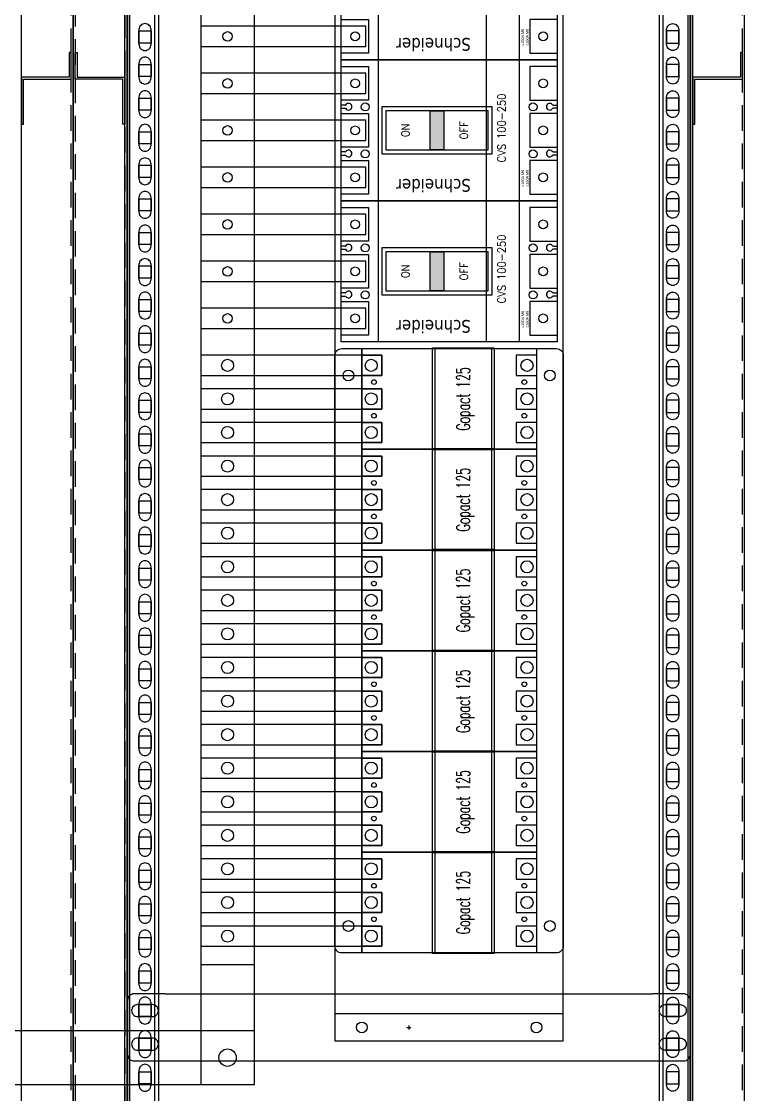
# Model space of a CAD drawing. Header units: millimetres. Extents: x 173893 to 258446, y -176540 to -123824.
# Drawn here: x 193011 to 193549, y -163314 to -162515 of the extents above; entities that cross this region are included whole.
import ezdxf
from ezdxf.enums import TextEntityAlignment as Align

# ---------------------------------------------------------------- set-up
doc = ezdxf.new("R2010")
doc.units = ezdxf.units.MM
doc.header["$LTSCALE"] = 3
doc.linetypes.add('HIDDEN', pattern=[9.525, 6.35, -3.175])
for name, color, linetype in [('@.HIDDEN', 8, 'HIDDEN'), ('@.VISIBLE', 7, 'Continuous'), ('Thiet bi', 7, 'Continuous')]:
    doc.layers.add(name, color=color, linetype=linetype)
doc.styles.add('Ann_w01', font='romans.shx', dxfattribs={"width": 0.6, "bigfont": 'chineset.shx'})
doc.styles.add('HW_Standard', font='complex.shx', dxfattribs={"width": 0.9})
doc.styles.get("Standard").update_dxf_attribs({"font": 'arial.ttf'})
doc.styles.add('STYLE1', font='', dxfattribs={"height": 20})
doc.styles.get('STYLE1').set_extended_font_data('.VnTeknicalH')

# ---------------------------------------------------------------- blocks, each defined once
blk = doc.blocks.new('Oval 20x9')
at = {"layer": '@.VISIBLE', "color": 2}
blk.add_lwpolyline([(-5.5, -4.5), (5.5, -4.5, 0.414214), (10, 0), (10, 0, 0.414214), (5.5, 4.5), (-5.5, 4.5, 0.414214), (-10, 0), (-10, 0, 0.414214)], format="xyb", close=True, dxfattribs=at)

msp = doc.modelspace()

# ---------------------------------------------------------------- hatches: boundary and pattern name
at = {"layer": 'Thiet bi'}
for points in [[(193315.44, -162581.78), (193325.44, -162581.78), (193325.44, -162610.78), (193315.44, -162610.78)], [(193315.44, -162686.78), (193325.44, -162686.78), (193325.44, -162715.78), (193315.44, -162715.78)]]:
    msp.add_hatch(color=8, dxfattribs=at).paths.add_polyline_path(points)

# ---------------------------------------------------------------- linework, layer by layer
at = {"color": 7}
for p, q in [((193276.93, -162543.78), (193276.93, -162438.78)), ((193357.41, -162543.78), (193357.41, -162438.78)), ((193381.96, -162543.78), (193381.96, -162438.78)), ((193276.93, -162648.78), (193276.93, -162543.78)), ((193357.41, -162648.78), (193357.41, -162543.78)), ((193381.96, -162648.78), (193381.96, -162543.78)), ((193276.93, -162753.78), (193276.93, -162648.78)), ((193357.41, -162753.78), (193357.41, -162648.78)), ((193381.96, -162753.78), (193381.96, -162648.78))]:
    msp.add_line(p, q, dxfattribs=at)
at = {"color": 1, "linetype": 'Continuous'}
msp.add_line((193144.48, -163217.48), (193184.48, -163217.48), dxfattribs=at)
for points in [[(192149.48, -163626.78), (193049.48, -163626.78), (193049.48, -161526.78), (192149.48, -161526.78)], [(193049.48, -163626.78), (193549.48, -163626.78), (193549.48, -161526.78), (193049.48, -161526.78)], [(193089.48, -163586.78), (193509.48, -163586.78), (193509.48, -161566.78), (193089.48, -161566.78)], [(193098.48, -162522.28), (193107.48, -162522.28), (193107.48, -162531.28), (193098.48, -162531.28)], [(193500.48, -162522.28), (193491.48, -162522.28), (193491.48, -162531.28), (193500.48, -162531.28)], [(193098.48, -162547.28), (193107.48, -162547.28), (193107.48, -162556.28), (193098.48, -162556.28)], [(193500.48, -162547.28), (193491.48, -162547.28), (193491.48, -162556.28), (193500.48, -162556.28)], [(193098.48, -162572.28), (193107.48, -162572.28), (193107.48, -162581.28), (193098.48, -162581.28)], [(193500.48, -162572.28), (193491.48, -162572.28), (193491.48, -162581.28), (193500.48, -162581.28)], [(193282.44, -162581.78), (193282.44, -162610.78), (193358.44, -162610.78), (193358.44, -162581.78)], [(193098.48, -162597.28), (193107.48, -162597.28), (193107.48, -162606.28), (193098.48, -162606.28)], [(193500.48, -162597.28), (193491.48, -162597.28), (193491.48, -162606.28), (193500.48, -162606.28)], [(193098.48, -162622.28), (193107.48, -162622.28), (193107.48, -162631.28), (193098.48, -162631.28)], [(193500.48, -162622.28), (193491.48, -162622.28), (193491.48, -162631.28), (193500.48, -162631.28)], [(193098.48, -162647.28), (193107.48, -162647.28), (193107.48, -162656.28), (193098.48, -162656.28)], [(193500.48, -162647.28), (193491.48, -162647.28), (193491.48, -162656.28), (193500.48, -162656.28)], [(193098.48, -162672.28), (193107.48, -162672.28), (193107.48, -162681.28), (193098.48, -162681.28)], [(193500.48, -162672.28), (193491.48, -162672.28), (193491.48, -162681.28), (193500.48, -162681.28)], [(193282.44, -162686.78), (193282.44, -162715.78), (193358.44, -162715.78), (193358.44, -162686.78)], [(193098.48, -162697.28), (193107.48, -162697.28), (193107.48, -162706.28), (193098.48, -162706.28)], [(193500.48, -162697.28), (193491.48, -162697.28), (193491.48, -162706.28), (193500.48, -162706.28)], [(193098.48, -162722.28), (193107.48, -162722.28), (193107.48, -162731.28), (193098.48, -162731.28)], [(193500.48, -162722.28), (193491.48, -162722.28), (193491.48, -162731.28), (193500.48, -162731.28)], [(193098.48, -162747.28), (193107.48, -162747.28), (193107.48, -162756.28), (193098.48, -162756.28)], [(193500.48, -162747.28), (193491.48, -162747.28), (193491.48, -162756.28), (193500.48, -162756.28)], [(193098.48, -162772.28), (193107.48, -162772.28), (193107.48, -162781.28), (193098.48, -162781.28)], [(193500.48, -162772.28), (193491.48, -162772.28), (193491.48, -162781.28), (193500.48, -162781.28)], [(193098.48, -162797.28), (193107.48, -162797.28), (193107.48, -162806.28), (193098.48, -162806.28)], [(193500.48, -162797.28), (193491.48, -162797.28), (193491.48, -162806.28), (193500.48, -162806.28)], [(193098.48, -162822.28), (193107.48, -162822.28), (193107.48, -162831.28), (193098.48, -162831.28)], [(193500.48, -162822.28), (193491.48, -162822.28), (193491.48, -162831.28), (193500.48, -162831.28)], [(193098.48, -162847.28), (193107.48, -162847.28), (193107.48, -162856.28), (193098.48, -162856.28)], [(193500.48, -162847.28), (193491.48, -162847.28), (193491.48, -162856.28), (193500.48, -162856.28)], [(193098.48, -162872.28), (193107.48, -162872.28), (193107.48, -162881.28), (193098.48, -162881.28)], [(193500.48, -162872.28), (193491.48, -162872.28), (193491.48, -162881.28), (193500.48, -162881.28)], [(193098.48, -162897.28), (193107.48, -162897.28), (193107.48, -162906.28), (193098.48, -162906.28)], [(193500.48, -162897.28), (193491.48, -162897.28), (193491.48, -162906.28), (193500.48, -162906.28)], [(193098.48, -162922.28), (193107.48, -162922.28), (193107.48, -162931.28), (193098.48, -162931.28)], [(193500.48, -162922.28), (193491.48, -162922.28), (193491.48, -162931.28), (193500.48, -162931.28)], [(193098.48, -162947.28), (193107.48, -162947.28), (193107.48, -162956.28), (193098.48, -162956.28)], [(193500.48, -162947.28), (193491.48, -162947.28), (193491.48, -162956.28), (193500.48, -162956.28)], [(193098.48, -162972.28), (193107.48, -162972.28), (193107.48, -162981.28), (193098.48, -162981.28)], [(193500.48, -162972.28), (193491.48, -162972.28), (193491.48, -162981.28), (193500.48, -162981.28)], [(193098.48, -162997.28), (193107.48, -162997.28), (193107.48, -163006.28), (193098.48, -163006.28)], [(193500.48, -162997.28), (193491.48, -162997.28), (193491.48, -163006.28), (193500.48, -163006.28)], [(193098.48, -163022.28), (193107.48, -163022.28), (193107.48, -163031.28), (193098.48, -163031.28)], [(193500.48, -163022.28), (193491.48, -163022.28), (193491.48, -163031.28), (193500.48, -163031.28)], [(193098.48, -163047.28), (193107.48, -163047.28), (193107.48, -163056.28), (193098.48, -163056.28)], [(193500.48, -163047.28), (193491.48, -163047.28), (193491.48, -163056.28), (193500.48, -163056.28)], [(193098.48, -163072.28), (193107.48, -163072.28), (193107.48, -163081.28), (193098.48, -163081.28)], [(193500.48, -163072.28), (193491.48, -163072.28), (193491.48, -163081.28), (193500.48, -163081.28)], [(193098.48, -163097.28), (193107.48, -163097.28), (193107.48, -163106.28), (193098.48, -163106.28)], [(193500.48, -163097.28), (193491.48, -163097.28), (193491.48, -163106.28), (193500.48, -163106.28)], [(193098.48, -163122.28), (193107.48, -163122.28), (193107.48, -163131.28), (193098.48, -163131.28)], [(193500.48, -163122.28), (193491.48, -163122.28), (193491.48, -163131.28), (193500.48, -163131.28)], [(193098.48, -163147.28), (193107.48, -163147.28), (193107.48, -163156.28), (193098.48, -163156.28)], [(193500.48, -163147.28), (193491.48, -163147.28), (193491.48, -163156.28), (193500.48, -163156.28)], [(193098.48, -163172.28), (193107.48, -163172.28), (193107.48, -163181.28), (193098.48, -163181.28)], [(193500.48, -163172.28), (193491.48, -163172.28), (193491.48, -163181.28), (193500.48, -163181.28)], [(193098.48, -163197.28), (193107.48, -163197.28), (193107.48, -163206.28), (193098.48, -163206.28)], [(193500.48, -163197.28), (193491.48, -163197.28), (193491.48, -163206.28), (193500.48, -163206.28)], [(193098.48, -163222.28), (193107.48, -163222.28), (193107.48, -163231.28), (193098.48, -163231.28)], [(193500.48, -163222.28), (193491.48, -163222.28), (193491.48, -163231.28), (193500.48, -163231.28)], [(193098.48, -163247.28), (193107.48, -163247.28), (193107.48, -163256.28), (193098.48, -163256.28)], [(193500.48, -163247.28), (193491.48, -163247.28), (193491.48, -163256.28), (193500.48, -163256.28)], [(193098.48, -163272.28), (193107.48, -163272.28), (193107.48, -163281.28), (193098.48, -163281.28)], [(193500.48, -163272.28), (193491.48, -163272.28), (193491.48, -163281.28), (193500.48, -163281.28)], [(193098.48, -163297.28), (193107.48, -163297.28), (193107.48, -163306.28), (193098.48, -163306.28)], [(193500.48, -163297.28), (193491.48, -163297.28), (193491.48, -163306.28), (193500.48, -163306.28)]]:
    msp.add_lwpolyline(points, close=True)
at = {"linetype": 'HIDDEN'}
for points in [[(192150.98, -163625.28), (193047.98, -163625.28), (193047.98, -161528.28), (192150.98, -161528.28)], [(193050.98, -163625.28), (193547.98, -163625.28), (193547.98, -161528.28), (193050.98, -161528.28)], [(192187.98, -163588.28), (193010.98, -163588.28), (193010.98, -161565.28), (192187.98, -161565.28)], [(193087.98, -163588.28), (193510.98, -163588.28), (193510.98, -161565.28), (193087.98, -161565.28)]]:
    msp.add_lwpolyline(points, close=True, dxfattribs=at)
at = {"color": 151}
for points in [[(193010.98, -161538.28), (192990.98, -161538.28, 0.414214), (192985.98, -161543.28), (192985.98, -163610.28, 0.414214), (192990.98, -163615.28), (193010.98, -163615.28)], [(193087.98, -161538.28), (193107.98, -161538.28, -0.414214), (193112.98, -161543.28), (193112.98, -163610.28, -0.414214), (193107.98, -163615.28), (193087.98, -163615.28)], [(193510.98, -161538.28), (193490.98, -161538.28, 0.414214), (193485.98, -161543.28), (193485.98, -163610.28, 0.414214), (193490.98, -163615.28), (193510.98, -163615.28)], [(193098.48, -162521.28), (193098.48, -162532.28, 0.414214), (193102.98, -162536.78), (193102.98, -162536.78, 0.414214), (193107.48, -162532.28), (193107.48, -162521.28, 0.414214), (193102.98, -162516.78), (193102.98, -162516.78, 0.414214)], [(193500.48, -162521.28), (193500.48, -162532.28, -0.414214), (193495.98, -162536.78), (193495.98, -162536.78, -0.414214), (193491.48, -162532.28), (193491.48, -162521.28, -0.414214), (193495.98, -162516.78), (193495.98, -162516.78, -0.414214)], [(193098.48, -162546.28), (193098.48, -162557.28, 0.414214), (193102.98, -162561.78), (193102.98, -162561.78, 0.414214), (193107.48, -162557.28), (193107.48, -162546.28, 0.414214), (193102.98, -162541.78), (193102.98, -162541.78, 0.414214)], [(193500.48, -162546.28), (193500.48, -162557.28, -0.414214), (193495.98, -162561.78), (193495.98, -162561.78, -0.414214), (193491.48, -162557.28), (193491.48, -162546.28, -0.414214), (193495.98, -162541.78), (193495.98, -162541.78, -0.414214)], [(193098.48, -162571.28), (193098.48, -162582.28, 0.414214), (193102.98, -162586.78), (193102.98, -162586.78, 0.414214), (193107.48, -162582.28), (193107.48, -162571.28, 0.414214), (193102.98, -162566.78), (193102.98, -162566.78, 0.414214)], [(193500.48, -162571.28), (193500.48, -162582.28, -0.414214), (193495.98, -162586.78), (193495.98, -162586.78, -0.414214), (193491.48, -162582.28), (193491.48, -162571.28, -0.414214), (193495.98, -162566.78), (193495.98, -162566.78, -0.414214)], [(193098.48, -162596.28), (193098.48, -162607.28, 0.414214), (193102.98, -162611.78), (193102.98, -162611.78, 0.414214), (193107.48, -162607.28), (193107.48, -162596.28, 0.414214), (193102.98, -162591.78), (193102.98, -162591.78, 0.414214)], [(193500.48, -162596.28), (193500.48, -162607.28, -0.414214), (193495.98, -162611.78), (193495.98, -162611.78, -0.414214), (193491.48, -162607.28), (193491.48, -162596.28, -0.414214), (193495.98, -162591.78), (193495.98, -162591.78, -0.414214)], [(193098.48, -162621.28), (193098.48, -162632.28, 0.414214), (193102.98, -162636.78), (193102.98, -162636.78, 0.414214), (193107.48, -162632.28), (193107.48, -162621.28, 0.414214), (193102.98, -162616.78), (193102.98, -162616.78, 0.414214)], [(193500.48, -162621.28), (193500.48, -162632.28, -0.414214), (193495.98, -162636.78), (193495.98, -162636.78, -0.414214), (193491.48, -162632.28), (193491.48, -162621.28, -0.414214), (193495.98, -162616.78), (193495.98, -162616.78, -0.414214)], [(193098.48, -162646.28), (193098.48, -162657.28, 0.414214), (193102.98, -162661.78), (193102.98, -162661.78, 0.414214), (193107.48, -162657.28), (193107.48, -162646.28, 0.414214), (193102.98, -162641.78), (193102.98, -162641.78, 0.414214)], [(193500.48, -162646.28), (193500.48, -162657.28, -0.414214), (193495.98, -162661.78), (193495.98, -162661.78, -0.414214), (193491.48, -162657.28), (193491.48, -162646.28, -0.414214), (193495.98, -162641.78), (193495.98, -162641.78, -0.414214)], [(193098.48, -162671.28), (193098.48, -162682.28, 0.414214), (193102.98, -162686.78), (193102.98, -162686.78, 0.414214), (193107.48, -162682.28), (193107.48, -162671.28, 0.414214), (193102.98, -162666.78), (193102.98, -162666.78, 0.414214)], [(193500.48, -162671.28), (193500.48, -162682.28, -0.414214), (193495.98, -162686.78), (193495.98, -162686.78, -0.414214), (193491.48, -162682.28), (193491.48, -162671.28, -0.414214), (193495.98, -162666.78), (193495.98, -162666.78, -0.414214)], [(193098.48, -162696.28), (193098.48, -162707.28, 0.414214), (193102.98, -162711.78), (193102.98, -162711.78, 0.414214), (193107.48, -162707.28), (193107.48, -162696.28, 0.414214), (193102.98, -162691.78), (193102.98, -162691.78, 0.414214)], [(193500.48, -162696.28), (193500.48, -162707.28, -0.414214), (193495.98, -162711.78), (193495.98, -162711.78, -0.414214), (193491.48, -162707.28), (193491.48, -162696.28, -0.414214), (193495.98, -162691.78), (193495.98, -162691.78, -0.414214)], [(193098.48, -162721.28), (193098.48, -162732.28, 0.414214), (193102.98, -162736.78), (193102.98, -162736.78, 0.414214), (193107.48, -162732.28), (193107.48, -162721.28, 0.414214), (193102.98, -162716.78), (193102.98, -162716.78, 0.414214)], [(193500.48, -162721.28), (193500.48, -162732.28, -0.414214), (193495.98, -162736.78), (193495.98, -162736.78, -0.414214), (193491.48, -162732.28), (193491.48, -162721.28, -0.414214), (193495.98, -162716.78), (193495.98, -162716.78, -0.414214)], [(193098.48, -162746.28), (193098.48, -162757.28, 0.414214), (193102.98, -162761.78), (193102.98, -162761.78, 0.414214), (193107.48, -162757.28), (193107.48, -162746.28, 0.414214), (193102.98, -162741.78), (193102.98, -162741.78, 0.414214)], [(193500.48, -162746.28), (193500.48, -162757.28, -0.414214), (193495.98, -162761.78), (193495.98, -162761.78, -0.414214), (193491.48, -162757.28), (193491.48, -162746.28, -0.414214), (193495.98, -162741.78), (193495.98, -162741.78, -0.414214)], [(193098.48, -162771.28), (193098.48, -162782.28, 0.414214), (193102.98, -162786.78), (193102.98, -162786.78, 0.414214), (193107.48, -162782.28), (193107.48, -162771.28, 0.414214), (193102.98, -162766.78), (193102.98, -162766.78, 0.414214)], [(193500.48, -162771.28), (193500.48, -162782.28, -0.414214), (193495.98, -162786.78), (193495.98, -162786.78, -0.414214), (193491.48, -162782.28), (193491.48, -162771.28, -0.414214), (193495.98, -162766.78), (193495.98, -162766.78, -0.414214)], [(193098.48, -162796.28), (193098.48, -162807.28, 0.414214), (193102.98, -162811.78), (193102.98, -162811.78, 0.414214), (193107.48, -162807.28), (193107.48, -162796.28, 0.414214), (193102.98, -162791.78), (193102.98, -162791.78, 0.414214)], [(193500.48, -162796.28), (193500.48, -162807.28, -0.414214), (193495.98, -162811.78), (193495.98, -162811.78, -0.414214), (193491.48, -162807.28), (193491.48, -162796.28, -0.414214), (193495.98, -162791.78), (193495.98, -162791.78, -0.414214)], [(193098.48, -162821.28), (193098.48, -162832.28, 0.414214), (193102.98, -162836.78), (193102.98, -162836.78, 0.414214), (193107.48, -162832.28), (193107.48, -162821.28, 0.414214), (193102.98, -162816.78), (193102.98, -162816.78, 0.414214)], [(193500.48, -162821.28), (193500.48, -162832.28, -0.414214), (193495.98, -162836.78), (193495.98, -162836.78, -0.414214), (193491.48, -162832.28), (193491.48, -162821.28, -0.414214), (193495.98, -162816.78), (193495.98, -162816.78, -0.414214)], [(193098.48, -162846.28), (193098.48, -162857.28, 0.414214), (193102.98, -162861.78), (193102.98, -162861.78, 0.414214), (193107.48, -162857.28), (193107.48, -162846.28, 0.414214), (193102.98, -162841.78), (193102.98, -162841.78, 0.414214)], [(193500.48, -162846.28), (193500.48, -162857.28, -0.414214), (193495.98, -162861.78), (193495.98, -162861.78, -0.414214), (193491.48, -162857.28), (193491.48, -162846.28, -0.414214), (193495.98, -162841.78), (193495.98, -162841.78, -0.414214)], [(193098.48, -162871.28), (193098.48, -162882.28, 0.414214), (193102.98, -162886.78), (193102.98, -162886.78, 0.414214), (193107.48, -162882.28), (193107.48, -162871.28, 0.414214), (193102.98, -162866.78), (193102.98, -162866.78, 0.414214)], [(193500.48, -162871.28), (193500.48, -162882.28, -0.414214), (193495.98, -162886.78), (193495.98, -162886.78, -0.414214), (193491.48, -162882.28), (193491.48, -162871.28, -0.414214), (193495.98, -162866.78), (193495.98, -162866.78, -0.414214)], [(193098.48, -162896.28), (193098.48, -162907.28, 0.414214), (193102.98, -162911.78), (193102.98, -162911.78, 0.414214), (193107.48, -162907.28), (193107.48, -162896.28, 0.414214), (193102.98, -162891.78), (193102.98, -162891.78, 0.414214)], [(193500.48, -162896.28), (193500.48, -162907.28, -0.414214), (193495.98, -162911.78), (193495.98, -162911.78, -0.414214), (193491.48, -162907.28), (193491.48, -162896.28, -0.414214), (193495.98, -162891.78), (193495.98, -162891.78, -0.414214)], [(193098.48, -162921.28), (193098.48, -162932.28, 0.414214), (193102.98, -162936.78), (193102.98, -162936.78, 0.414214), (193107.48, -162932.28), (193107.48, -162921.28, 0.414214), (193102.98, -162916.78), (193102.98, -162916.78, 0.414214)], [(193500.48, -162921.28), (193500.48, -162932.28, -0.414214), (193495.98, -162936.78), (193495.98, -162936.78, -0.414214), (193491.48, -162932.28), (193491.48, -162921.28, -0.414214), (193495.98, -162916.78), (193495.98, -162916.78, -0.414214)], [(193098.48, -162946.28), (193098.48, -162957.28, 0.414214), (193102.98, -162961.78), (193102.98, -162961.78, 0.414214), (193107.48, -162957.28), (193107.48, -162946.28, 0.414214), (193102.98, -162941.78), (193102.98, -162941.78, 0.414214)], [(193500.48, -162946.28), (193500.48, -162957.28, -0.414214), (193495.98, -162961.78), (193495.98, -162961.78, -0.414214), (193491.48, -162957.28), (193491.48, -162946.28, -0.414214), (193495.98, -162941.78), (193495.98, -162941.78, -0.414214)], [(193098.48, -162971.28), (193098.48, -162982.28, 0.414214), (193102.98, -162986.78), (193102.98, -162986.78, 0.414214), (193107.48, -162982.28), (193107.48, -162971.28, 0.414214), (193102.98, -162966.78), (193102.98, -162966.78, 0.414214)], [(193500.48, -162971.28), (193500.48, -162982.28, -0.414214), (193495.98, -162986.78), (193495.98, -162986.78, -0.414214), (193491.48, -162982.28), (193491.48, -162971.28, -0.414214), (193495.98, -162966.78), (193495.98, -162966.78, -0.414214)], [(193098.48, -162996.28), (193098.48, -163007.28, 0.414214), (193102.98, -163011.78), (193102.98, -163011.78, 0.414214), (193107.48, -163007.28), (193107.48, -162996.28, 0.414214), (193102.98, -162991.78), (193102.98, -162991.78, 0.414214)], [(193500.48, -162996.28), (193500.48, -163007.28, -0.414214), (193495.98, -163011.78), (193495.98, -163011.78, -0.414214), (193491.48, -163007.28), (193491.48, -162996.28, -0.414214), (193495.98, -162991.78), (193495.98, -162991.78, -0.414214)], [(193098.48, -163021.28), (193098.48, -163032.28, 0.414214), (193102.98, -163036.78), (193102.98, -163036.78, 0.414214), (193107.48, -163032.28), (193107.48, -163021.28, 0.414214), (193102.98, -163016.78), (193102.98, -163016.78, 0.414214)], [(193500.48, -163021.28), (193500.48, -163032.28, -0.414214), (193495.98, -163036.78), (193495.98, -163036.78, -0.414214), (193491.48, -163032.28), (193491.48, -163021.28, -0.414214), (193495.98, -163016.78), (193495.98, -163016.78, -0.414214)], [(193098.48, -163046.28), (193098.48, -163057.28, 0.414214), (193102.98, -163061.78), (193102.98, -163061.78, 0.414214), (193107.48, -163057.28), (193107.48, -163046.28, 0.414214), (193102.98, -163041.78), (193102.98, -163041.78, 0.414214)], [(193500.48, -163046.28), (193500.48, -163057.28, -0.414214), (193495.98, -163061.78), (193495.98, -163061.78, -0.414214), (193491.48, -163057.28), (193491.48, -163046.28, -0.414214), (193495.98, -163041.78), (193495.98, -163041.78, -0.414214)], [(193098.48, -163071.28), (193098.48, -163082.28, 0.414214), (193102.98, -163086.78), (193102.98, -163086.78, 0.414214), (193107.48, -163082.28), (193107.48, -163071.28, 0.414214), (193102.98, -163066.78), (193102.98, -163066.78, 0.414214)], [(193500.48, -163071.28), (193500.48, -163082.28, -0.414214), (193495.98, -163086.78), (193495.98, -163086.78, -0.414214), (193491.48, -163082.28), (193491.48, -163071.28, -0.414214), (193495.98, -163066.78), (193495.98, -163066.78, -0.414214)], [(193098.48, -163096.28), (193098.48, -163107.28, 0.414214), (193102.98, -163111.78), (193102.98, -163111.78, 0.414214), (193107.48, -163107.28), (193107.48, -163096.28, 0.414214), (193102.98, -163091.78), (193102.98, -163091.78, 0.414214)], [(193500.48, -163096.28), (193500.48, -163107.28, -0.414214), (193495.98, -163111.78), (193495.98, -163111.78, -0.414214), (193491.48, -163107.28), (193491.48, -163096.28, -0.414214), (193495.98, -163091.78), (193495.98, -163091.78, -0.414214)], [(193098.48, -163121.28), (193098.48, -163132.28, 0.414214), (193102.98, -163136.78), (193102.98, -163136.78, 0.414214), (193107.48, -163132.28), (193107.48, -163121.28, 0.414214), (193102.98, -163116.78), (193102.98, -163116.78, 0.414214)], [(193500.48, -163121.28), (193500.48, -163132.28, -0.414214), (193495.98, -163136.78), (193495.98, -163136.78, -0.414214), (193491.48, -163132.28), (193491.48, -163121.28, -0.414214), (193495.98, -163116.78), (193495.98, -163116.78, -0.414214)], [(193098.48, -163146.28), (193098.48, -163157.28, 0.414214), (193102.98, -163161.78), (193102.98, -163161.78, 0.414214), (193107.48, -163157.28), (193107.48, -163146.28, 0.414214), (193102.98, -163141.78), (193102.98, -163141.78, 0.414214)], [(193500.48, -163146.28), (193500.48, -163157.28, -0.414214), (193495.98, -163161.78), (193495.98, -163161.78, -0.414214), (193491.48, -163157.28), (193491.48, -163146.28, -0.414214), (193495.98, -163141.78), (193495.98, -163141.78, -0.414214)], [(193098.48, -163171.28), (193098.48, -163182.28, 0.414214), (193102.98, -163186.78), (193102.98, -163186.78, 0.414214), (193107.48, -163182.28), (193107.48, -163171.28, 0.414214), (193102.98, -163166.78), (193102.98, -163166.78, 0.414214)], [(193500.48, -163171.28), (193500.48, -163182.28, -0.414214), (193495.98, -163186.78), (193495.98, -163186.78, -0.414214), (193491.48, -163182.28), (193491.48, -163171.28, -0.414214), (193495.98, -163166.78), (193495.98, -163166.78, -0.414214)], [(193098.48, -163196.28), (193098.48, -163207.28, 0.414214), (193102.98, -163211.78), (193102.98, -163211.78, 0.414214), (193107.48, -163207.28), (193107.48, -163196.28, 0.414214), (193102.98, -163191.78), (193102.98, -163191.78, 0.414214)], [(193500.48, -163196.28), (193500.48, -163207.28, -0.414214), (193495.98, -163211.78), (193495.98, -163211.78, -0.414214), (193491.48, -163207.28), (193491.48, -163196.28, -0.414214), (193495.98, -163191.78), (193495.98, -163191.78, -0.414214)], [(193098.48, -163221.28), (193098.48, -163232.28, 0.414214), (193102.98, -163236.78), (193102.98, -163236.78, 0.414214), (193107.48, -163232.28), (193107.48, -163221.28, 0.414214), (193102.98, -163216.78), (193102.98, -163216.78, 0.414214)], [(193500.48, -163221.28), (193500.48, -163232.28, -0.414214), (193495.98, -163236.78), (193495.98, -163236.78, -0.414214), (193491.48, -163232.28), (193491.48, -163221.28, -0.414214), (193495.98, -163216.78), (193495.98, -163216.78, -0.414214)], [(193098.48, -163246.28), (193098.48, -163257.28, 0.414214), (193102.98, -163261.78), (193102.98, -163261.78, 0.414214), (193107.48, -163257.28), (193107.48, -163246.28, 0.414214), (193102.98, -163241.78), (193102.98, -163241.78, 0.414214)], [(193500.48, -163246.28), (193500.48, -163257.28, -0.414214), (193495.98, -163261.78), (193495.98, -163261.78, -0.414214), (193491.48, -163257.28), (193491.48, -163246.28, -0.414214), (193495.98, -163241.78), (193495.98, -163241.78, -0.414214)], [(193098.48, -163271.28), (193098.48, -163282.28, 0.414214), (193102.98, -163286.78), (193102.98, -163286.78, 0.414214), (193107.48, -163282.28), (193107.48, -163271.28, 0.414214), (193102.98, -163266.78), (193102.98, -163266.78, 0.414214)], [(193500.48, -163271.28), (193500.48, -163282.28, -0.414214), (193495.98, -163286.78), (193495.98, -163286.78, -0.414214), (193491.48, -163282.28), (193491.48, -163271.28, -0.414214), (193495.98, -163266.78), (193495.98, -163266.78, -0.414214)], [(193098.48, -163296.28), (193098.48, -163307.28, 0.414214), (193102.98, -163311.78), (193102.98, -163311.78, 0.414214), (193107.48, -163307.28), (193107.48, -163296.28, 0.414214), (193102.98, -163291.78), (193102.98, -163291.78, 0.414214)], [(193500.48, -163296.28), (193500.48, -163307.28, -0.414214), (193495.98, -163311.78), (193495.98, -163311.78, -0.414214), (193491.48, -163307.28), (193491.48, -163296.28, -0.414214), (193495.98, -163291.78), (193495.98, -163291.78, -0.414214)]]:
    msp.add_lwpolyline(points, format="xyb", close=True, dxfattribs=at)
at = {"color": 6}
for points in [[(193089.98, -163586.28), (193508.98, -163586.28), (193508.98, -161567.28), (193089.98, -161567.28)], [(193091.48, -163584.78), (193507.48, -163584.78), (193507.48, -161568.78), (193091.48, -161568.78)], [(193109.98, -163566.28), (193488.98, -163566.28), (193488.98, -161587.28), (193109.98, -161587.28)]]:
    msp.add_lwpolyline(points, close=True, dxfattribs=at)
at = {"color": 1, "linetype": 'Continuous'}
for points in [[(193144.48, -163306.78), (193184.48, -163306.78), (193184.48, -161744.28), (193144.48, -161744.28)], [(193144.48, -162568.78), (193267.48, -162568.78), (193267.48, -162553.78), (193144.48, -162553.78)], [(193144.48, -162673.78), (193267.48, -162673.78), (193267.48, -162658.78), (193144.48, -162658.78)], [(193144.48, -162778.78), (193279.48, -162778.78), (193279.48, -162763.78), (193144.48, -162763.78)], [(193144.48, -162853.78), (193279.48, -162853.78), (193279.48, -162838.78), (193144.48, -162838.78)], [(193144.48, -162928.78), (193279.48, -162928.78), (193279.48, -162913.78), (193144.48, -162913.78)], [(193144.48, -163003.78), (193279.48, -163003.78), (193279.48, -162988.78), (193144.48, -162988.78)], [(193144.48, -163078.78), (193279.48, -163078.78), (193279.48, -163063.78), (193144.48, -163063.78)], [(193144.48, -163153.78), (193279.48, -163153.78), (193279.48, -163138.78), (193144.48, -163138.78)]]:
    msp.add_lwpolyline(points, close=True, dxfattribs=at)
at = {"color": 4, "linetype": 'Continuous'}
for points in [[(193144.48, -162533.78), (193267.48, -162533.78), (193267.48, -162518.78), (193144.48, -162518.78)], [(193144.48, -162638.78), (193267.48, -162638.78), (193267.48, -162623.78), (193144.48, -162623.78)], [(193144.48, -162743.78), (193267.48, -162743.78), (193267.48, -162728.78), (193144.48, -162728.78)], [(193144.48, -162828.78), (193279.48, -162828.78), (193279.48, -162813.78), (193144.48, -162813.78)], [(193144.48, -162903.78), (193279.48, -162903.78), (193279.48, -162888.78), (193144.48, -162888.78)], [(193144.48, -162978.78), (193279.48, -162978.78), (193279.48, -162963.78), (193144.48, -162963.78)], [(193144.48, -163053.78), (193279.48, -163053.78), (193279.48, -163038.78), (193144.48, -163038.78)], [(193144.48, -163128.78), (193279.48, -163128.78), (193279.48, -163113.78), (193144.48, -163113.78)], [(193144.48, -163203.78), (193279.48, -163203.78), (193279.48, -163188.78), (193144.48, -163188.78)]]:
    msp.add_lwpolyline(points, close=True, dxfattribs=at)
at = {"color": 1}
for points in [[(193046.48, -162556.78), (193010.98, -162556.78), (193010.98, -162591.78), (193012.48, -162591.78), (193012.48, -162558.28), (193047.98, -162558.28), (193047.98, -162538.28), (193046.48, -162538.28)], [(193052.48, -162556.78), (193087.98, -162556.78), (193087.98, -162591.78), (193086.48, -162591.78), (193086.48, -162558.28), (193050.98, -162558.28), (193050.98, -162538.28), (193052.48, -162538.28)], [(193546.48, -162556.78), (193510.98, -162556.78), (193510.98, -162591.78), (193512.48, -162591.78), (193512.48, -162558.28), (193547.98, -162558.28), (193547.98, -162538.28), (193546.48, -162538.28)], [(192509.48, -163306.78), (193049.48, -163306.78), (193049.48, -163266.78), (192509.48, -163266.78)], [(193049.48, -163306.78), (193184.48, -163306.78), (193184.48, -163266.78), (193049.48, -163266.78)]]:
    msp.add_lwpolyline(points, close=True, dxfattribs=at)
at = {"color": 5}
for points in [[(193279.44, -162578.78), (193279.44, -162613.78), (193361.44, -162613.78), (193361.44, -162578.78)], [(193279.44, -162683.78), (193279.44, -162718.78), (193361.44, -162718.78), (193361.44, -162683.78)]]:
    msp.add_lwpolyline(points, close=True, dxfattribs=at)
at = {"color": 2, "linetype": 'Continuous'}
for points in [[(193144.48, -162603.78), (193267.48, -162603.78), (193267.48, -162588.78), (193144.48, -162588.78)], [(193144.48, -162708.78), (193267.48, -162708.78), (193267.48, -162693.78), (193144.48, -162693.78)], [(193144.48, -162803.78), (193279.48, -162803.78), (193279.48, -162788.78), (193144.48, -162788.78)], [(193144.48, -162878.78), (193279.48, -162878.78), (193279.48, -162863.78), (193144.48, -162863.78)], [(193144.48, -162953.78), (193279.48, -162953.78), (193279.48, -162938.78), (193144.48, -162938.78)], [(193144.48, -163028.78), (193279.48, -163028.78), (193279.48, -163013.78), (193144.48, -163013.78)], [(193144.48, -163103.78), (193279.48, -163103.78), (193279.48, -163088.78), (193144.48, -163088.78)], [(193144.48, -163178.78), (193279.48, -163178.78), (193279.48, -163163.78), (193144.48, -163163.78)]]:
    msp.add_lwpolyline(points, close=True, dxfattribs=at)
at = {"color": 4, "linetype": 'Continuous'}
for centre, radius in [((193164.48, -162526.28), 3.5), ((193164.48, -162631.28), 3.5), ((193164.48, -162736.28), 3.5), ((193164.48, -162821.28), 4.5), ((193164.48, -162896.28), 4.5), ((193164.48, -162971.28), 4.5), ((193164.48, -163046.28), 4.5), ((193164.48, -163121.28), 4.5), ((193164.48, -163196.28), 4.5)]:
    msp.add_circle(centre, radius, dxfattribs=at)
at = {"color": 1, "linetype": 'Continuous'}
for centre, radius in [((193164.48, -162561.28), 3.5), ((193164.48, -162666.28), 3.5), ((193164.48, -162771.28), 4.5), ((193164.48, -162846.28), 4.5), ((193164.48, -162921.28), 4.5), ((193164.48, -162996.28), 4.5), ((193164.48, -163071.28), 4.5), ((193164.48, -163146.28), 4.5)]:
    msp.add_circle(centre, radius, dxfattribs=at)
at = {"color": 2, "linetype": 'Continuous'}
for centre, radius in [((193164.48, -162596.28), 3.5), ((193164.48, -162701.28), 3.5), ((193164.48, -162796.28), 4.5), ((193164.48, -162871.28), 4.5), ((193164.48, -162946.28), 4.5), ((193164.48, -163021.28), 4.5), ((193164.48, -163096.28), 4.5), ((193164.48, -163171.28), 4.5)]:
    msp.add_circle(centre, radius, dxfattribs=at)
at = {"color": 1}
msp.add_circle((193164.48, -163286.78), 6.5, dxfattribs=at)
at = {"layer": '@.HIDDEN', "linetype": 'HIDDEN'}
for p, q in [((193297.98, -163264.28), (193300.98, -163264.28)), ((193299.48, -163262.78), (193299.48, -163265.78))]:
    msp.add_line(p, q, dxfattribs=at)
at = {"layer": '@.VISIBLE'}
for p, q in [((193264.48, -162758.78), (193264.48, -163208.78)), ((193264.48, -162763.78), (193279.48, -162763.78)), ((193279.48, -162763.78), (193279.48, -162778.78)), ((193318.98, -162833.78), (193318.98, -162758.78)), ((193360.98, -162758.78), (193360.98, -162833.78)), ((193379.48, -162763.78), (193379.48, -162778.78)), ((193394.48, -162763.78), (193379.48, -162763.78)), ((193394.48, -162758.78), (193394.48, -163208.78)), ((193279.48, -162778.78), (193264.48, -162778.78)), ((193379.48, -162778.78), (193394.48, -162778.78)), ((193264.48, -162788.78), (193279.48, -162788.78)), ((193279.48, -162788.78), (193279.48, -162803.78)), ((193379.48, -162788.78), (193379.48, -162803.78)), ((193394.48, -162788.78), (193379.48, -162788.78)), ((193279.48, -162803.78), (193264.48, -162803.78)), ((193379.48, -162803.78), (193394.48, -162803.78)), ((193264.48, -162813.78), (193279.48, -162813.78)), ((193279.48, -162813.78), (193279.48, -162828.78)), ((193379.48, -162813.78), (193379.48, -162828.78)), ((193394.48, -162813.78), (193379.48, -162813.78)), ((193279.48, -162828.78), (193264.48, -162828.78)), ((193379.48, -162828.78), (193394.48, -162828.78)), ((193318.98, -162908.78), (193318.98, -162833.78)), ((193360.98, -162833.78), (193360.98, -162908.78)), ((193264.48, -162838.78), (193279.48, -162838.78)), ((193279.48, -162838.78), (193279.48, -162853.78)), ((193379.48, -162838.78), (193379.48, -162853.78)), ((193394.48, -162838.78), (193379.48, -162838.78)), ((193279.48, -162853.78), (193264.48, -162853.78)), ((193379.48, -162853.78), (193394.48, -162853.78)), ((193264.48, -162863.78), (193279.48, -162863.78)), ((193279.48, -162863.78), (193279.48, -162878.78)), ((193379.48, -162863.78), (193379.48, -162878.78)), ((193394.48, -162863.78), (193379.48, -162863.78)), ((193279.48, -162878.78), (193264.48, -162878.78)), ((193379.48, -162878.78), (193394.48, -162878.78)), ((193264.48, -162888.78), (193279.48, -162888.78)), ((193279.48, -162888.78), (193279.48, -162903.78)), ((193379.48, -162888.78), (193379.48, -162903.78)), ((193394.48, -162888.78), (193379.48, -162888.78)), ((193279.48, -162903.78), (193264.48, -162903.78)), ((193318.98, -162983.78), (193318.98, -162908.78)), ((193360.98, -162908.78), (193360.98, -162983.78)), ((193379.48, -162903.78), (193394.48, -162903.78)), ((193264.48, -162913.78), (193279.48, -162913.78)), ((193279.48, -162913.78), (193279.48, -162928.78)), ((193379.48, -162913.78), (193379.48, -162928.78)), ((193394.48, -162913.78), (193379.48, -162913.78)), ((193279.48, -162928.78), (193264.48, -162928.78)), ((193379.48, -162928.78), (193394.48, -162928.78)), ((193264.48, -162938.78), (193279.48, -162938.78)), ((193279.48, -162938.78), (193279.48, -162953.78)), ((193379.48, -162938.78), (193379.48, -162953.78)), ((193394.48, -162938.78), (193379.48, -162938.78)), ((193279.48, -162953.78), (193264.48, -162953.78)), ((193379.48, -162953.78), (193394.48, -162953.78)), ((193264.48, -162963.78), (193279.48, -162963.78)), ((193279.48, -162963.78), (193279.48, -162978.78)), ((193379.48, -162963.78), (193379.48, -162978.78)), ((193394.48, -162963.78), (193379.48, -162963.78)), ((193279.48, -162978.78), (193264.48, -162978.78)), ((193379.48, -162978.78), (193394.48, -162978.78)), ((193264.48, -162988.78), (193279.48, -162988.78)), ((193279.48, -162988.78), (193279.48, -163003.78)), ((193318.98, -163058.78), (193318.98, -162983.78)), ((193360.98, -162983.78), (193360.98, -163058.78)), ((193379.48, -162988.78), (193379.48, -163003.78)), ((193394.48, -162988.78), (193379.48, -162988.78)), ((193279.48, -163003.78), (193264.48, -163003.78)), ((193379.48, -163003.78), (193394.48, -163003.78)), ((193264.48, -163013.78), (193279.48, -163013.78)), ((193279.48, -163013.78), (193279.48, -163028.78)), ((193379.48, -163013.78), (193379.48, -163028.78)), ((193394.48, -163013.78), (193379.48, -163013.78)), ((193279.48, -163028.78), (193264.48, -163028.78)), ((193379.48, -163028.78), (193394.48, -163028.78)), ((193264.48, -163038.78), (193279.48, -163038.78)), ((193279.48, -163038.78), (193279.48, -163053.78)), ((193379.48, -163038.78), (193379.48, -163053.78)), ((193394.48, -163038.78), (193379.48, -163038.78)), ((193279.48, -163053.78), (193264.48, -163053.78)), ((193379.48, -163053.78), (193394.48, -163053.78)), ((193318.98, -163133.78), (193318.98, -163058.78)), ((193360.98, -163058.78), (193360.98, -163133.78)), ((193264.48, -163063.78), (193279.48, -163063.78)), ((193279.48, -163063.78), (193279.48, -163078.78)), ((193379.48, -163063.78), (193379.48, -163078.78)), ((193394.48, -163063.78), (193379.48, -163063.78)), ((193279.48, -163078.78), (193264.48, -163078.78)), ((193379.48, -163078.78), (193394.48, -163078.78)), ((193264.48, -163088.78), (193279.48, -163088.78)), ((193279.48, -163088.78), (193279.48, -163103.78)), ((193379.48, -163088.78), (193379.48, -163103.78)), ((193394.48, -163088.78), (193379.48, -163088.78)), ((193279.48, -163103.78), (193264.48, -163103.78)), ((193379.48, -163103.78), (193394.48, -163103.78)), ((193264.48, -163113.78), (193279.48, -163113.78)), ((193279.48, -163113.78), (193279.48, -163128.78)), ((193379.48, -163113.78), (193379.48, -163128.78)), ((193394.48, -163113.78), (193379.48, -163113.78)), ((193279.48, -163128.78), (193264.48, -163128.78)), ((193318.98, -163208.78), (193318.98, -163133.78)), ((193360.98, -163133.78), (193360.98, -163208.78)), ((193379.48, -163128.78), (193394.48, -163128.78)), ((193264.48, -163138.78), (193279.48, -163138.78)), ((193279.48, -163138.78), (193279.48, -163153.78)), ((193379.48, -163138.78), (193379.48, -163153.78)), ((193394.48, -163138.78), (193379.48, -163138.78)), ((193279.48, -163153.78), (193264.48, -163153.78)), ((193379.48, -163153.78), (193394.48, -163153.78)), ((193264.48, -163163.78), (193279.48, -163163.78)), ((193279.48, -163163.78), (193279.48, -163178.78)), ((193379.48, -163163.78), (193379.48, -163178.78)), ((193394.48, -163163.78), (193379.48, -163163.78)), ((193279.48, -163178.78), (193264.48, -163178.78)), ((193379.48, -163178.78), (193394.48, -163178.78)), ((193264.48, -163188.78), (193279.48, -163188.78)), ((193279.48, -163188.78), (193279.48, -163203.78)), ((193379.48, -163188.78), (193379.48, -163203.78)), ((193394.48, -163188.78), (193379.48, -163188.78)), ((193279.48, -163203.78), (193264.48, -163203.78)), ((193379.48, -163203.78), (193394.48, -163203.78)), ((193117.98, -163239.28), (193480.98, -163239.28)), ((193414.48, -163254.28), (193244.48, -163254.28)), ((193117.98, -163289.28), (193480.98, -163289.28))]:
    msp.add_line(p, q, dxfattribs=at)
for points in [[(193414.48, -161754.28), (193244.48, -161754.28), (193244.48, -163274.28), (193414.48, -163274.28)], [(193394.48, -162758.78), (193394.48, -162833.78), (193264.48, -162833.78), (193264.48, -162758.78)], [(193394.48, -162833.78), (193394.48, -162908.78), (193264.48, -162908.78), (193264.48, -162833.78)], [(193394.48, -162908.78), (193394.48, -162983.78), (193264.48, -162983.78), (193264.48, -162908.78)], [(193394.48, -162983.78), (193394.48, -163058.78), (193264.48, -163058.78), (193264.48, -162983.78)], [(193394.48, -163058.78), (193394.48, -163133.78), (193264.48, -163133.78), (193264.48, -163058.78)], [(193394.48, -163133.78), (193394.48, -163208.78), (193264.48, -163208.78), (193264.48, -163133.78)]]:
    msp.add_lwpolyline(points, close=True, dxfattribs=at)
at = {"layer": '@.VISIBLE', "color": 1}
for points in [[(193362.98, -162758.28), (193362.98, -162834.28), (193316.98, -162834.28), (193316.98, -162758.28)], [(193362.98, -162833.28), (193362.98, -162909.28), (193316.98, -162909.28), (193316.98, -162833.28)], [(193362.98, -162908.28), (193362.98, -162984.28), (193316.98, -162984.28), (193316.98, -162908.28)], [(193362.98, -162983.28), (193362.98, -163059.28), (193316.98, -163059.28), (193316.98, -162983.28)], [(193362.98, -163058.28), (193362.98, -163134.28), (193316.98, -163134.28), (193316.98, -163058.28)], [(193362.98, -163133.28), (193362.98, -163209.28), (193316.98, -163209.28), (193316.98, -163133.28)]]:
    msp.add_lwpolyline(points, close=True, dxfattribs=at)
at = {"layer": '@.VISIBLE'}
msp.add_lwpolyline([(193414.48, -162763.78), (193414.48, -163203.78, -0.414214), (193409.48, -163208.78), (193249.48, -163208.78, -0.414214), (193244.48, -163203.78), (193244.48, -162763.78, -0.414214), (193249.48, -162758.78), (193409.48, -162758.78, -0.414214)], format="xyb", close=True, dxfattribs=at)
for points in [[(193117.98, -163239.28), (193094.98, -163239.28, 0.414214), (193089.98, -163244.28), (193089.98, -163284.28, 0.414214), (193094.98, -163289.28), (193117.98, -163289.28)], [(193480.98, -163289.28), (193503.98, -163289.28, 0.414214), (193508.98, -163284.28), (193508.98, -163244.28, 0.414214), (193503.98, -163239.28), (193480.98, -163239.28)]]:
    msp.add_lwpolyline(points, format="xyb", dxfattribs=at)
for centre, radius in [((193271.48, -162771.28), 4.5), ((193387.48, -162771.28), 4.5), ((193273.48, -162783.78), 1.75), ((193385.48, -162783.78), 1.75), ((193271.48, -162796.28), 4.5), ((193387.48, -162796.28), 4.5), ((193273.48, -162808.78), 1.75), ((193385.48, -162808.78), 1.75), ((193271.48, -162821.28), 4.5), ((193387.48, -162821.28), 4.5), ((193271.48, -162846.28), 4.5), ((193387.48, -162846.28), 4.5), ((193273.48, -162858.78), 1.75), ((193385.48, -162858.78), 1.75), ((193271.48, -162871.28), 4.5), ((193387.48, -162871.28), 4.5), ((193273.48, -162883.78), 1.75), ((193385.48, -162883.78), 1.75), ((193271.48, -162896.28), 4.5), ((193387.48, -162896.28), 4.5), ((193271.48, -162921.28), 4.5), ((193387.48, -162921.28), 4.5), ((193273.48, -162933.78), 1.75), ((193385.48, -162933.78), 1.75), ((193271.48, -162946.28), 4.5), ((193387.48, -162946.28), 4.5), ((193273.48, -162958.78), 1.75), ((193385.48, -162958.78), 1.75), ((193271.48, -162971.28), 4.5), ((193387.48, -162971.28), 4.5), ((193271.48, -162996.28), 4.5), ((193387.48, -162996.28), 4.5), ((193273.48, -163008.78), 1.75), ((193385.48, -163008.78), 1.75), ((193271.48, -163021.28), 4.5), ((193387.48, -163021.28), 4.5), ((193273.48, -163033.78), 1.75), ((193385.48, -163033.78), 1.75), ((193271.48, -163046.28), 4.5), ((193387.48, -163046.28), 4.5), ((193271.48, -163071.28), 4.5), ((193387.48, -163071.28), 4.5), ((193273.48, -163083.78), 1.75), ((193385.48, -163083.78), 1.75), ((193271.48, -163096.28), 4.5), ((193387.48, -163096.28), 4.5), ((193273.48, -163108.78), 1.75), ((193385.48, -163108.78), 1.75), ((193271.48, -163121.28), 4.5), ((193387.48, -163121.28), 4.5), ((193271.48, -163146.28), 4.5), ((193387.48, -163146.28), 4.5), ((193273.48, -163158.78), 1.75), ((193385.48, -163158.78), 1.75), ((193271.48, -163171.28), 4.5), ((193387.48, -163171.28), 4.5), ((193273.48, -163183.78), 1.75), ((193385.48, -163183.78), 1.75), ((193271.48, -163196.28), 4.5), ((193387.48, -163196.28), 4.5)]:
    msp.add_circle(centre, radius, dxfattribs=at)
at = {"layer": '@.VISIBLE', "color": 2}
for centre in [(193254.48, -162778.78), (193404.48, -162778.78), (193254.48, -163188.78), (193404.48, -163188.78), (193264.48, -163264.28), (193394.48, -163264.28)]:
    msp.add_circle(centre, 4, dxfattribs=at)
at = {"layer": 'Thiet bi', "color": 0, "linetype": 'Continuous', "lineweight": -3}
for p, q in [((193252.08, -162577.49), (193248.98, -162577.49)), ((193248.98, -162579.81), (193252.08, -162579.81)), ((193252.08, -162577.49), (193252.37, -162577.49)), ((193252.08, -162579.81), (193252.37, -162579.81)), ((193406.88, -162577.49), (193406.59, -162577.49)), ((193406.88, -162579.81), (193406.59, -162579.81)), ((193406.88, -162577.49), (193409.98, -162577.49)), ((193409.98, -162579.81), (193406.88, -162579.81)), ((193252.08, -162612.36), (193248.98, -162612.36)), ((193252.08, -162612.36), (193248.98, -162612.36)), ((193252.08, -162612.36), (193252.37, -162612.36)), ((193406.88, -162612.36), (193406.59, -162612.36)), ((193406.88, -162612.36), (193409.98, -162612.36)), ((193406.88, -162612.36), (193409.98, -162612.36)), ((193248.98, -162614.68), (193252.08, -162614.68)), ((193252.08, -162614.68), (193252.37, -162614.68)), ((193406.88, -162614.68), (193406.59, -162614.68)), ((193409.98, -162614.68), (193406.88, -162614.68)), ((193252.08, -162682.49), (193248.98, -162682.49)), ((193248.98, -162684.81), (193252.08, -162684.81)), ((193252.08, -162682.49), (193252.37, -162682.49)), ((193252.08, -162684.81), (193252.37, -162684.81)), ((193406.88, -162682.49), (193406.59, -162682.49)), ((193406.88, -162684.81), (193406.59, -162684.81)), ((193406.88, -162682.49), (193409.98, -162682.49)), ((193409.98, -162684.81), (193406.88, -162684.81)), ((193252.08, -162717.36), (193248.98, -162717.36)), ((193252.08, -162717.36), (193248.98, -162717.36)), ((193252.08, -162717.36), (193252.37, -162717.36)), ((193406.88, -162717.36), (193406.59, -162717.36)), ((193406.88, -162717.36), (193409.98, -162717.36)), ((193406.88, -162717.36), (193409.98, -162717.36)), ((193248.98, -162719.68), (193252.08, -162719.68)), ((193252.08, -162719.68), (193252.37, -162719.68)), ((193406.88, -162719.68), (193406.59, -162719.68)), ((193409.98, -162719.68), (193406.88, -162719.68))]:
    msp.add_line(p, q, dxfattribs=at)
at = {"layer": 'Thiet bi', "color": 0}
for points in [[(193248.98, -162438.78), (193409.98, -162438.78), (193409.98, -162543.78), (193248.98, -162543.78)], [(193248.98, -162543.78), (193409.98, -162543.78), (193409.98, -162648.78), (193248.98, -162648.78)], [(193248.98, -162648.78), (193409.98, -162648.78), (193409.98, -162753.78), (193248.98, -162753.78)]]:
    msp.add_lwpolyline(points, close=True, dxfattribs=at)
at = {"layer": 'Thiet bi', "color": 1}
for points in [[(193248.98, -162513.78), (193269.48, -162513.78), (193269.48, -162538.78), (193248.98, -162538.78)], [(193409.98, -162513.78), (193389.48, -162513.78), (193389.48, -162538.78), (193409.98, -162538.78)], [(193248.98, -162548.78), (193269.48, -162548.78), (193269.48, -162573.78), (193248.98, -162573.78)], [(193409.98, -162548.78), (193389.48, -162548.78), (193389.48, -162573.78), (193409.98, -162573.78)], [(193248.98, -162583.78), (193269.48, -162583.78), (193269.48, -162608.78), (193248.98, -162608.78)], [(193409.98, -162583.78), (193389.48, -162583.78), (193389.48, -162608.78), (193409.98, -162608.78)], [(193248.98, -162618.78), (193269.48, -162618.78), (193269.48, -162643.78), (193248.98, -162643.78)], [(193409.98, -162618.78), (193389.48, -162618.78), (193389.48, -162643.78), (193409.98, -162643.78)], [(193248.98, -162653.78), (193269.48, -162653.78), (193269.48, -162678.78), (193248.98, -162678.78)], [(193409.98, -162653.78), (193389.48, -162653.78), (193389.48, -162678.78), (193409.98, -162678.78)], [(193248.98, -162688.78), (193269.48, -162688.78), (193269.48, -162713.78), (193248.98, -162713.78)], [(193409.98, -162688.78), (193389.48, -162688.78), (193389.48, -162713.78), (193409.98, -162713.78)], [(193248.98, -162723.78), (193269.48, -162723.78), (193269.48, -162748.78), (193248.98, -162748.78)], [(193409.98, -162723.78), (193389.48, -162723.78), (193389.48, -162748.78), (193409.98, -162748.78)]]:
    msp.add_lwpolyline(points, dxfattribs=at)
at = {"layer": 'Thiet bi'}
for points in [[(193325.44, -162581.78), (193325.44, -162610.78), (193315.44, -162610.78), (193315.44, -162581.78)], [(193325.44, -162686.78), (193325.44, -162715.78), (193315.44, -162715.78), (193315.44, -162686.78)]]:
    msp.add_lwpolyline(points, close=True, dxfattribs=at)
at = {"layer": 'Thiet bi', "color": 1}
for centre in [(193259.48, -162526.28), (193399.48, -162526.28), (193259.48, -162561.28), (193399.48, -162561.28), (193259.48, -162596.28), (193399.48, -162596.28), (193259.48, -162631.28), (193399.48, -162631.28), (193259.48, -162666.28), (193399.48, -162666.28), (193259.48, -162701.28), (193399.48, -162701.28), (193259.48, -162736.28), (193399.48, -162736.28)]:
    msp.add_circle(centre, 3.25, dxfattribs=at)
at = {"layer": 'Thiet bi', "color": 3}
for centre in [(193266.98, -162578.78), (193391.98, -162578.78), (193266.98, -162613.78), (193391.98, -162613.78), (193266.98, -162683.78), (193391.98, -162683.78), (193266.98, -162718.78), (193391.98, -162718.78)]:
    msp.add_circle(centre, 3, dxfattribs=at)
at = {"layer": 'Thiet bi', "color": 0, "linetype": 'Continuous', "lineweight": -3}
for centre, start, end in [((193254.58, -162578.65), 207.71905, 152.28095), ((193404.38, -162578.65), 27.71905, 332.28095), ((193254.58, -162613.52), 207.71905, 152.28095), ((193404.38, -162613.52), 27.71905, 332.28095), ((193254.58, -162683.65), 207.71905, 152.28095), ((193404.38, -162683.65), 27.71905, 332.28095), ((193254.58, -162718.52), 207.71905, 152.28095), ((193404.38, -162718.52), 27.71905, 332.28095)]:
    msp.add_arc(centre, 2.5, start, end, dxfattribs=at)

# ---------------------------------------------------------------- block references
at = {"layer": '@.VISIBLE'}
for p in [(193102.98, -163251.78), (193102.98, -163276.78)]:
    msp.add_blockref('Oval 20x9', p, dxfattribs=at)
at = {"layer": '@.VISIBLE', "xscale": -1}
for p in [(193495.98, -163251.78), (193495.98, -163276.78)]:
    msp.add_blockref('Oval 20x9', p, dxfattribs=at)

# ---------------------------------------------------------------- texts
at = {"color": 7, "char_height": 2, "attachment_point": 3, "rotation": 90, "style": 'STYLE1'}
for insert in [(193383.29, -162520.64), (193383.29, -162625.64), (193383.29, -162730.64)]:
    msp.add_mtext_dynamic_manual_height_columns('{\\fCandara|b0|i0|c0|p34;\\C256;≤}150A M6\\P{\\fCandara|b0|i0|c0|p34;\\C256;≥}160A M8', width=27.7918, gutter_width=7.5, heights=[0], dxfattribs=dict(at, insert=insert))
at = {"layer": '@.VISIBLE', "color": 115, "style": 'Ann_w01', "width": 0.6}
for p in [(193339.98, -162796.28), (193339.98, -162871.28), (193339.98, -162946.28), (193339.98, -163021.28), (193339.98, -163096.28), (193339.98, -163171.28)]:
    msp.add_text('Gopact 125', height=10, rotation=90, dxfattribs=at).set_placement(p, align=Align.MIDDLE_CENTER)
at = {"layer": 'Thiet bi', "style": 'HW_Standard', "width": 0.9}
for p in [(193368.57, -162592.64), (193368.57, -162697.64)]:
    msp.add_text('CVS 100-250 ', height=6, rotation=90, dxfattribs=at).set_placement(p, align=Align.MIDDLE_CENTER)
at = {"layer": 'Thiet bi', "color": 1, "style": 'HW_Standard', "width": 0.9}
for p in [(193340.48, -162596.22), (193340.48, -162701.22)]:
    msp.add_text('OFF', height=6, rotation=90, dxfattribs=at).set_placement(p, align=Align.MIDDLE_CENTER)
at = {"layer": 'Thiet bi', "color": 3, "style": 'HW_Standard', "width": 0.9}
for p in [(193296.92, -162596.22), (193296.92, -162701.22)]:
    msp.add_text('ON', height=6, rotation=90, dxfattribs=at).set_placement(p, align=Align.MIDDLE_CENTER)
at = {"layer": 'Thiet bi', "color": 4, "char_height": 9.45, "attachment_point": 3, "rotation": 180}
for insert in [(193289.82, -162536.97), (193289.82, -162641.97), (193289.82, -162746.97)]:
    msp.add_mtext_dynamic_manual_height_columns('{\\fTahoma|b0|i0|c0|p34;\\C114;\\c4758291;Schneider}', width=9.45, gutter_width=0.15, heights=[0], dxfattribs=dict(at, insert=insert))

doc.saveas('drawing.dxf')
